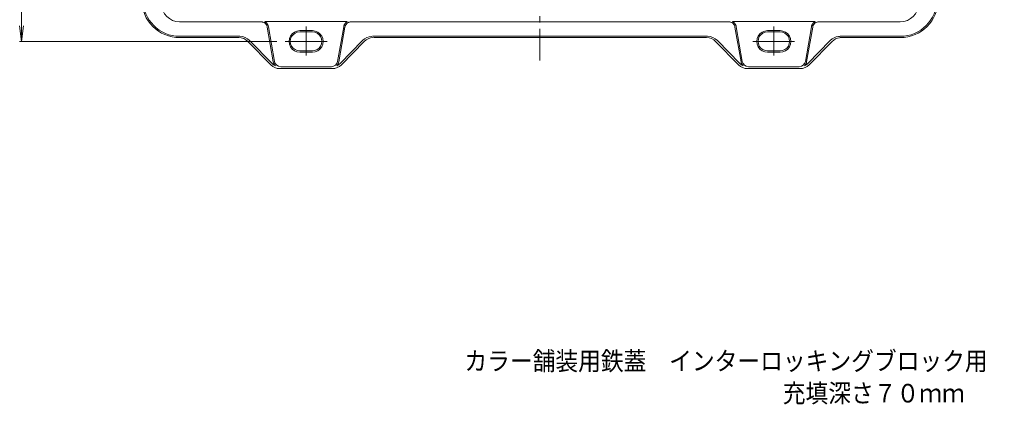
# Model space of a CAD drawing. Units: millimetres, scale not verified. Extents: x -960 to 890, y -688 to 698.
# Drawn here: x -780 to -10, y -688 to -384 of the extents above; entities that cross this region are included whole.
import ezdxf
from ezdxf.enums import TextEntityAlignment as Align

# ---------------------------------------------------------------- set-up
doc = ezdxf.new("R2010")
doc.units = ezdxf.units.MM
doc.header["$LTSCALE"] = 5
doc.linetypes.add('CHAIN1', pattern=[8, 5, -1, 1, -1])
doc.linetypes.add('CHAIN2', pattern=[12, 9, -1, 1, -1])
for name, color, linetype, lineweight in [('0-1_躯体', 2, 'Continuous', 9), ('0-2_仕上', 7, 'Continuous', 9), ('0-4_その他', 7, 'Continuous', 9)]:
    doc.layers.add(name, color=color, linetype=linetype, lineweight=lineweight)
doc.layers.add('F-5_F-5ﾚｲﾔ', color=2, linetype='Continuous')
doc.styles.add('ＭＳ ゴシック', font='')
doc.styles.get('ＭＳ ゴシック').set_extended_font_data('MS Gothic')

msp = doc.modelspace()

# ---------------------------------------------------------------- linework, layer by layer
at = {"layer": '0-1_躯体'}
for p, q in [((-588.667, -385.443), (-652.991, -385.443)), ((-520.412, -385.304), (-585.569, -385.304)), ((-578.947, -416.977), (-583.742, -389.581)), ((-577.962, -416.805), (-582.756, -389.409)), ((-547.991, -392.443), (-557.99, -392.443)), ((-528.019, -416.805), (-523.225, -389.409)), ((-527.034, -416.977), (-522.24, -389.581)), ((-517.315, -385.443), (-218.666, -385.443)), ((-215.569, -385.304), (-150.412, -385.304)), ((-208.947, -416.977), (-213.741, -389.581)), ((-207.962, -416.805), (-212.756, -389.409)), ((-187.991, -392.443), (-177.991, -392.443)), ((-158.019, -416.805), (-153.225, -389.409)), ((-157.034, -416.977), (-152.24, -389.581)), ((-147.315, -385.443), (-82.991, -385.443)), ((-605.493, -396.943), (-653.008, -396.943)), ((-606.193, -397.943), (-653, -397.943)), ((-579.86, -418.391), (-597.635, -400.245)), ((-547.991, -393.443), (-557.99, -393.443)), ((-526.121, -418.391), (-508.346, -400.245)), ((-500.488, -396.943), (-235.493, -396.943)), ((-499.788, -397.943), (-236.193, -397.943)), ((-209.86, -418.391), (-227.635, -400.245)), ((-187.991, -393.443), (-177.991, -393.443)), ((-156.121, -418.391), (-138.346, -400.245)), ((-130.488, -396.943), (-82.973, -396.943)), ((-129.788, -397.943), (-82.981, -397.943)), ((-580.931, -419.441), (-599.05, -400.945)), ((-525.05, -419.441), (-506.932, -400.945)), ((-210.932, -419.441), (-229.05, -400.945)), ((-155.05, -419.441), (-136.931, -400.945)), ((-547.991, -408.443), (-557.99, -408.443)), ((-547.991, -409.443), (-557.99, -409.443)), ((-187.991, -408.443), (-177.991, -408.443)), ((-187.991, -409.443), (-177.991, -409.443)), ((-532.193, -422.443), (-573.788, -422.443)), ((-532.944, -420.943), (-573.037, -420.943)), ((-203.788, -422.443), (-162.193, -422.443)), ((-203.037, -420.943), (-162.944, -420.943))]:
    msp.add_line(p, q, dxfattribs=at)
at = {"layer": '0-1_躯体', "linetype": 'CHAIN2'}
for p, q in [((-552.991, -389.3), (-552.991, -412.146)), ((-182.991, -389.3), (-182.991, -412.146)), ((-536.441, -400.943), (-569.447, -400.943)), ((-199.54, -400.943), (-166.534, -400.943))]:
    msp.add_line(p, q, dxfattribs=at)
at = {"layer": '0-1_躯体'}
for centre, radius, start, end in [((-652.991, -367.943), 30, 180.03801, 269.96556), ((-652.991, -367.943), 29, 180, 269.96556), ((-82.991, -367.943), 29, 270.03442, 359.99998), ((-82.991, -367.943), 30, 270.03442, 359.96198), ((-652.991, -370.943), 14.5, 180, 270), ((-82.991, -370.943), 14.5, 270, 0), ((-557.991, -400.943), 8.5, 89.99887, 270.00111), ((-547.991, -400.943), 8.5, 269.99998, 90), ((-187.991, -400.943), 8.5, 89.99998, 270), ((-177.99, -400.943), 8.5, 269.99887, 90.00111), ((-653, -383.443), 14.5, 269.96556, 269.99998), ((-606.193, -407.943), 10, 44.40933, 90), ((-605.493, -407.943), 11, 44.40933, 90), ((-557.991, -400.943), 7.5, 89.99879, 270.00119), ((-547.991, -400.943), 7.5, 269.99998, 90), ((-500.488, -407.943), 11, 92.3633, 135.59065), ((-499.788, -407.943), 10, 92.3633, 135.59065), ((-236.193, -407.943), 10, 44.40933, 90), ((-235.493, -407.943), 11, 44.40933, 90), ((-187.991, -400.943), 7.5, 89.99998, 270), ((-177.99, -400.943), 7.5, 269.99879, 90.00119), ((-130.488, -407.943), 11, 97.01646, 135.59065), ((-129.788, -407.943), 10, 97.01646, 135.59065), ((-130.329, -410.535), 13.593, 90.6693, 96.34608), ((-130.093, -402.965), 5.032, 86.52686, 100.4973), ((-82.981, -383.443), 14.5, 270, 270.03442), ((-573.788, -412.443), 10, 224.40933, 270), ((-573.788, -412.443), 8.5, 224.40933, 245.84229), ((-573.037, -415.943), 6, 189.92624, 225.17514), ((-573.037, -415.943), 5, 189.92624, 269.99998), ((-532.944, -415.943), 5, 270, 350.07375), ((-532.193, -412.443), 10, 270, 315.59065), ((-532.944, -415.943), 6, 314.82484, 350.07375), ((-532.193, -412.443), 8.5, 294.1577, 315.59065), ((-203.788, -412.443), 10, 224.40933, 270), ((-203.788, -412.443), 8.5, 224.40933, 245.84229), ((-203.037, -415.943), 6, 189.92624, 225.17514), ((-203.037, -415.943), 5, 189.92624, 270), ((-162.944, -415.943), 5, 270, 350.07375), ((-162.193, -412.443), 10, 270, 315.59065), ((-162.944, -415.943), 6, 314.82484, 350.07375), ((-162.193, -412.443), 8.5, 294.1577, 315.59065)]:
    msp.add_arc(centre, radius, start, end, dxfattribs=at)
at = {"layer": '0-1_躯体', "linetype": 'CHAIN2'}
for centre, radius, start, end in [((-588.667, -390.443), 5, 9.92624, 90), ((-588.667, -390.443), 6, 9.92624, 58.91869), ((-517.315, -390.443), 6, 121.08128, 170.07375), ((-517.315, -390.443), 5, 90, 170.07375), ((-218.666, -390.443), 5, 9.92624, 90), ((-218.666, -390.443), 6, 9.92624, 58.9187), ((-147.315, -390.443), 6, 121.0813, 170.07375), ((-147.315, -390.443), 5, 90, 170.07375)]:
    msp.add_arc(centre, radius, start, end, dxfattribs=at)
at = {"layer": '0-2_仕上', "color": 3, "linetype": 'CHAIN1'}
msp.add_line((-367.991, -415.943), (-367.991, 250.057), dxfattribs=at)
at = {"layer": '0-4_その他'}
for p, q in [((-778.081, -400.943), (-778.081, 235.057)), ((-778.081, -400.943), (-779.712, -388.55)), ((-778.081, -400.943), (-776.449, -388.55)), ((-779.581, -400.943), (-576.083, -400.943))]:
    msp.add_line(p, q, dxfattribs=at)

# ---------------------------------------------------------------- texts
at = {"layer": 'F-5_F-5ﾚｲﾔ', "style": 'ＭＳ ゴシック', "width": 0.9}
for s, p in [('カラー舗装用鉄蓋\u3000インターロッキングブロック用\u3000鋳鉄目地\u3000簡易密閉形', (-427.763, -665.276)), ('充填深さ７０ｍｍ\u3000\u3000ＭＲＨＰ－Ｓ－５０６０', (-175.918, -690.722))]:
    msp.add_text(s, height=14.66, dxfattribs=at).set_placement(p, align=Align.BOTTOM_LEFT)

doc.saveas('drawing.dxf')
